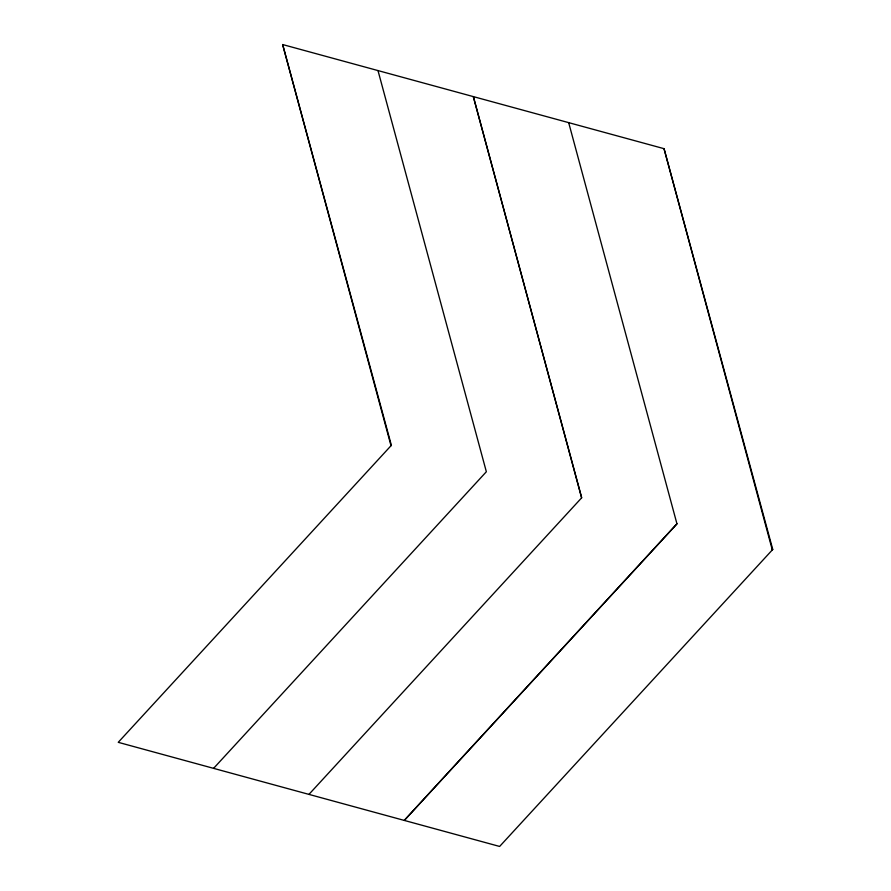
<?xml version="1.0" encoding="UTF-8"?>
<svg xmlns="http://www.w3.org/2000/svg" width="891" height="891" viewBox="0 0 891 891"><rect width="100%" height="100%" fill="white"/><g stroke="black" fill="none" stroke-linecap="round" stroke-linejoin="round"><path stroke-width="1.34" d="M213.595 768.354L486.352 471.74L377.996 70.578M308.943 794.393L581.7 497.768L473.333 96.607L581.589 497.746M677.049 523.808L404.28 820.422L676.937 523.774L568.681 122.646M772.753 549.446L499.628 846.45L118.247 742.326L391.372 445.322L282.647 44.55L664.029 148.674L772.753 549.446L772.141 549.279M391.015 445.712L282.647 44.55M664.029 148.674L772.274 549.803"/></g></svg>
